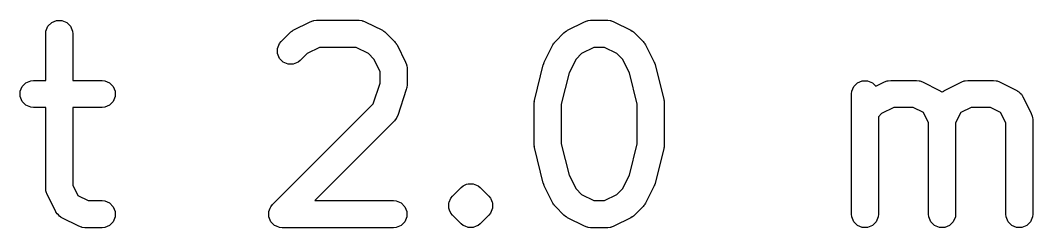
# Model space of a CAD drawing. Header units: millimetres. Extents: x 100 to 200, y -130 to -50.
# Drawn here: x 163.1 to 174.35, y -116.06 to -113.76 of the extents above; entities that cross this region are included whole.
import ezdxf

# ---------------------------------------------------------------- set-up
doc = ezdxf.new("R2010")
doc.units = ezdxf.units.MM
doc.layers.add('BLACK', color=250, linetype='CONTINUOUS')

msp = doc.modelspace()

# ---------------------------------------------------------------- linework, layer by layer
at = {"layer": 'BLACK', "linetype": 'CONTINUOUS'}
for p, q in [((163.383584, -113.880374), (163.405982, -113.826302)), ((163.405982, -113.826302), (163.447366, -113.784918)), ((163.447366, -113.784918), (163.501438, -113.76252)), ((163.501438, -113.76252), (163.559966, -113.76252)), ((163.559966, -113.76252), (163.614038, -113.784918)), ((163.614038, -113.784918), (163.655422, -113.826302)), ((163.655422, -113.826302), (163.67782, -113.880374)), ((166.130287, -113.870712), (166.320763, -113.775474)), ((166.320763, -113.775474), (166.348227, -113.764964)), ((166.348227, -113.764964), (166.353602, -113.764582)), ((166.353602, -113.764582), (166.358581, -113.76252)), ((166.358581, -113.76252), (166.387845, -113.759638)), ((166.387845, -113.759638), (166.864036, -113.759638)), ((166.864036, -113.759638), (166.8933, -113.76252)), ((166.8933, -113.76252), (166.898277, -113.764581)), ((166.898277, -113.764581), (166.903655, -113.764964)), ((166.903655, -113.764964), (166.931118, -113.775474)), ((166.931118, -113.775474), (167.121594, -113.870712)), ((169.177906, -113.870712), (169.368382, -113.775474)), ((169.368382, -113.775474), (169.395846, -113.764964)), ((169.395846, -113.764964), (169.401221, -113.764582)), ((169.401221, -113.764582), (169.4062, -113.76252)), ((169.4062, -113.76252), (169.435464, -113.759638)), ((169.435464, -113.759638), (169.625941, -113.759638)), ((169.625941, -113.759638), (169.655205, -113.76252)), ((169.655205, -113.76252), (169.660182, -113.764581)), ((169.660182, -113.764581), (169.66556, -113.764964)), ((169.66556, -113.764964), (169.693023, -113.775474)), ((169.693023, -113.775474), (169.883499, -113.870712)), ((163.380702, -113.909638), (163.383584, -113.880374)), ((163.380702, -114.426304), (163.380702, -113.909638)), ((163.67782, -113.880374), (163.680702, -113.909638)), ((163.680702, -113.909638), (163.680702, -114.426304)), ((165.996065, -113.994048), (166.091303, -113.89881)), ((166.091303, -113.89881), (166.102804, -113.88937)), ((166.102804, -113.88937), (166.105401, -113.886377)), ((166.105401, -113.886377), (166.109914, -113.883536)), ((166.109914, -113.883536), (166.114034, -113.880155)), ((166.114034, -113.880155), (166.117693, -113.878639)), ((166.117693, -113.878639), (166.130287, -113.870712)), ((167.121594, -113.870712), (167.134187, -113.878639)), ((167.134187, -113.878639), (167.137847, -113.880155)), ((167.137847, -113.880155), (167.141966, -113.883536)), ((167.141966, -113.883536), (167.14648, -113.886377)), ((167.14648, -113.886377), (167.149076, -113.889371)), ((167.149076, -113.889371), (167.160578, -113.89881)), ((167.160578, -113.89881), (167.255816, -113.994048)), ((169.043684, -113.994048), (169.138922, -113.89881)), ((169.138922, -113.89881), (169.150423, -113.88937)), ((169.150423, -113.88937), (169.15302, -113.886377)), ((169.15302, -113.886377), (169.157533, -113.883536)), ((169.157533, -113.883536), (169.161653, -113.880155)), ((169.161653, -113.880155), (169.165312, -113.878639)), ((169.165312, -113.878639), (169.177906, -113.870712)), ((169.883499, -113.870712), (169.896092, -113.878639)), ((169.896092, -113.878639), (169.899752, -113.880155)), ((169.899752, -113.880155), (169.903871, -113.883536)), ((169.903871, -113.883536), (169.908385, -113.886377)), ((169.908385, -113.886377), (169.910981, -113.889371)), ((169.910981, -113.889371), (169.922483, -113.89881)), ((169.922483, -113.89881), (170.017721, -113.994048)), ((165.955013, -114.070851), (165.97741, -114.016779)), ((165.97741, -114.016779), (165.996065, -113.994048)), ((166.423255, -114.059638), (166.286223, -114.128154)), ((166.828626, -114.059638), (166.423255, -114.059638)), ((166.965658, -114.128154), (166.828626, -114.059638)), ((167.255816, -113.994048), (167.265255, -114.005549)), ((167.265255, -114.005549), (167.268249, -114.008146)), ((167.268249, -114.008146), (167.271089, -114.012659)), ((167.271089, -114.012659), (167.274471, -114.016779)), ((167.274471, -114.016779), (167.275986, -114.020438)), ((167.275986, -114.020438), (167.283914, -114.033032)), ((167.283914, -114.033032), (167.379152, -114.223508)), ((168.920348, -114.223508), (169.015586, -114.033032)), ((169.015586, -114.033032), (169.023513, -114.020438)), ((169.023513, -114.020438), (169.025029, -114.016779)), ((169.025029, -114.016779), (169.02841, -114.012659)), ((169.02841, -114.012659), (169.031251, -114.008146)), ((169.031251, -114.008146), (169.034245, -114.005549)), ((169.034245, -114.005549), (169.043684, -113.994048)), ((169.470874, -114.059638), (169.333842, -114.128154)), ((169.590531, -114.059638), (169.470874, -114.059638)), ((169.727563, -114.128154), (169.590531, -114.059638)), ((170.017721, -113.994048), (170.02716, -114.005549)), ((170.02716, -114.005549), (170.030154, -114.008146)), ((170.030154, -114.008146), (170.032994, -114.012659)), ((170.032994, -114.012659), (170.036376, -114.016779)), ((170.036376, -114.016779), (170.037891, -114.020438)), ((170.037891, -114.020438), (170.045819, -114.033032)), ((170.045819, -114.033032), (170.141057, -114.223508)), ((165.955013, -114.129377), (165.955013, -114.070851)), ((165.97741, -114.183449), (165.955013, -114.129377)), ((166.286223, -114.128154), (166.208197, -114.20618)), ((167.026472, -114.188968), (166.965658, -114.128154)), ((169.333842, -114.128154), (169.273028, -114.188968)), ((169.788377, -114.188968), (169.727563, -114.128154)), ((166.018796, -114.224835), (165.97741, -114.183449)), ((166.072868, -114.247232), (166.018796, -114.224835)), ((166.131394, -114.247232), (166.072868, -114.247232)), ((166.185466, -114.224835), (166.131394, -114.247232)), ((166.208197, -114.20618), (166.185466, -114.224835)), ((167.094988, -114.326), (167.026472, -114.188968)), ((167.379152, -114.223508), (167.389662, -114.250972)), ((167.389662, -114.250972), (167.390043, -114.256347)), ((167.390043, -114.256347), (167.392106, -114.261326)), ((167.392106, -114.261326), (167.394988, -114.29059)), ((167.394988, -114.29059), (167.394988, -114.481066)), ((168.813753, -114.635162), (168.908991, -114.25421)), ((168.908991, -114.25421), (168.909761, -114.252054)), ((168.909761, -114.252054), (168.909838, -114.250971)), ((168.909838, -114.250971), (168.914505, -114.238774)), ((168.914505, -114.238774), (168.918884, -114.226519)), ((168.918884, -114.226519), (168.919528, -114.225648)), ((168.919528, -114.225648), (168.920348, -114.223508)), ((169.273028, -114.188968), (169.196039, -114.342945)), ((169.865366, -114.342946), (169.788377, -114.188968)), ((170.141057, -114.223508), (170.141875, -114.225646)), ((170.141875, -114.225646), (170.142521, -114.226518)), ((170.142521, -114.226518), (170.146905, -114.238791)), ((170.146905, -114.238791), (170.151567, -114.250972)), ((170.151567, -114.250972), (170.151643, -114.252054)), ((170.151643, -114.252054), (170.152414, -114.25421)), ((170.152414, -114.25421), (170.247652, -114.635161)), ((167.094988, -114.456726), (167.094988, -114.326)), ((169.196039, -114.342945), (169.109274, -114.690006)), ((169.952131, -114.690006), (169.865366, -114.342946)), ((163.09787, -114.54704), (163.120268, -114.492968)), ((163.120268, -114.492968), (163.161652, -114.451584)), ((163.161652, -114.451584), (163.215724, -114.429186)), ((163.215724, -114.429186), (163.244988, -114.426304)), ((163.244988, -114.426304), (163.380702, -114.426304)), ((163.680702, -114.426304), (164.006892, -114.426304)), ((164.006892, -114.426304), (164.036156, -114.429186)), ((164.036156, -114.429186), (164.090228, -114.451584)), ((164.090228, -114.451584), (164.131612, -114.492968)), ((164.131612, -114.492968), (164.15401, -114.54704)), ((167.018645, -114.685752), (167.094988, -114.456726)), ((167.390588, -114.513992), (167.38729, -114.5285)), ((167.392106, -114.51033), (167.390588, -114.513992)), ((167.392628, -114.505021), (167.392106, -114.51033)), ((167.39381, -114.499827), (167.392628, -114.505021)), ((167.394988, -114.481066), (167.393529, -114.495877)), ((167.393529, -114.495877), (167.39381, -114.499827)), ((172.335966, -114.54704), (172.358364, -114.492968)), ((172.358364, -114.492968), (172.399748, -114.451584)), ((172.399748, -114.451584), (172.45382, -114.429186)), ((172.45382, -114.429186), (172.512348, -114.429186)), ((172.512348, -114.429186), (172.56642, -114.451584)), ((172.56642, -114.451584), (172.605222, -114.490386)), ((172.605222, -114.490386), (172.701716, -114.44214)), ((172.701716, -114.44214), (172.72918, -114.43163)), ((172.72918, -114.43163), (172.734555, -114.431248)), ((172.734555, -114.431248), (172.739534, -114.429186)), ((172.739534, -114.429186), (172.768798, -114.426304)), ((172.768798, -114.426304), (173.054513, -114.426304)), ((173.054513, -114.426304), (173.083777, -114.429186)), ((173.083777, -114.429186), (173.088754, -114.431247)), ((173.088754, -114.431247), (173.094132, -114.43163)), ((173.094132, -114.43163), (173.121595, -114.44214)), ((173.121595, -114.44214), (173.312071, -114.537378)), ((173.368383, -114.537378), (173.558859, -114.44214)), ((173.558859, -114.44214), (173.586323, -114.43163)), ((173.586323, -114.43163), (173.591698, -114.431248)), ((173.591698, -114.431248), (173.596677, -114.429186)), ((173.596677, -114.429186), (173.625941, -114.426304)), ((173.625941, -114.426304), (173.911655, -114.426304)), ((173.911655, -114.426304), (173.940919, -114.429186)), ((173.940919, -114.429186), (173.945897, -114.431248)), ((173.945897, -114.431248), (173.951273, -114.43163)), ((173.951273, -114.43163), (173.978737, -114.44214)), ((173.978737, -114.44214), (174.169214, -114.537378)), ((163.09787, -114.605568), (163.09787, -114.54704)), ((163.120268, -114.65964), (163.09787, -114.605568)), ((164.15401, -114.605568), (164.131612, -114.65964)), ((164.15401, -114.54704), (164.15401, -114.605568)), ((167.38729, -114.5285), (167.292052, -114.814214)), ((172.333084, -114.576304), (172.335966, -114.54704)), ((172.333084, -115.909638), (172.333084, -114.576304)), ((173.312071, -114.537378), (173.316965, -114.540458)), ((173.316965, -114.540458), (173.319273, -114.541228)), ((173.319273, -114.541228), (173.322146, -114.54372)), ((173.322146, -114.54372), (173.336957, -114.553043)), ((173.336957, -114.553043), (173.340227, -114.556813)), ((173.340227, -114.556813), (173.343497, -114.553043)), ((173.343497, -114.553043), (173.358302, -114.543723)), ((173.358302, -114.543723), (173.361181, -114.541227)), ((173.361181, -114.541227), (173.363492, -114.540456)), ((173.363492, -114.540456), (173.368383, -114.537378)), ((174.169214, -114.537378), (174.174108, -114.540458)), ((174.174108, -114.540458), (174.176416, -114.541228)), ((174.176416, -114.541228), (174.179289, -114.54372)), ((174.179289, -114.54372), (174.1941, -114.553043)), ((174.1941, -114.553043), (174.206426, -114.567255)), ((174.206426, -114.567255), (174.220631, -114.579575)), ((174.220631, -114.579575), (174.229949, -114.594378)), ((174.229949, -114.594378), (174.232447, -114.597258)), ((174.232447, -114.597258), (174.233217, -114.599569)), ((174.233217, -114.599569), (174.236296, -114.60446)), ((174.236296, -114.60446), (174.331534, -114.794938)), ((163.161652, -114.701024), (163.120268, -114.65964)), ((163.215724, -114.723422), (163.161652, -114.701024)), ((163.244988, -114.726304), (163.215724, -114.723422)), ((163.380702, -114.726304), (163.244988, -114.726304)), ((163.380702, -115.623923), (163.380702, -114.726304)), ((164.006892, -114.726304), (163.680702, -114.726304)), ((163.680702, -114.726304), (163.680702, -115.588513)), ((164.036156, -114.723422), (164.006892, -114.726304)), ((164.090228, -114.701024), (164.036156, -114.723422)), ((164.131612, -114.65964), (164.090228, -114.701024)), ((165.900827, -115.803572), (167.018645, -114.685752)), ((168.809274, -114.671542), (168.809776, -114.666438)), ((168.809274, -115.147733), (168.809274, -114.671542)), ((168.809451, -114.664251), (168.81107, -114.6533)), ((168.809776, -114.666438), (168.809451, -114.664251)), ((168.81107, -114.6533), (168.812156, -114.642278)), ((168.812156, -114.642278), (168.813003, -114.640233)), ((168.813003, -114.640233), (168.813753, -114.635162)), ((169.109274, -114.690006), (169.109274, -115.129268)), ((169.952131, -115.129269), (169.952131, -114.690006)), ((170.247652, -114.635161), (170.248402, -114.640233)), ((170.248402, -114.640233), (170.249249, -114.642278)), ((170.249249, -114.642278), (170.250334, -114.653299)), ((170.250334, -114.653299), (170.251954, -114.664251)), ((170.251954, -114.664251), (170.251628, -114.666438)), ((170.251628, -114.666438), (170.252131, -114.671542)), ((170.252131, -114.671542), (170.252131, -115.147733)), ((172.804208, -114.726304), (172.667176, -114.79482)), ((173.019103, -114.726304), (172.804208, -114.726304)), ((173.133185, -114.783345), (173.019103, -114.726304)), ((173.661351, -114.726304), (173.547267, -114.783345)), ((173.876245, -114.726304), (173.661351, -114.726304)), ((173.990328, -114.783344), (173.876245, -114.726304)), ((167.274471, -114.850115), (167.255816, -114.872846)), ((167.276533, -114.845135), (167.274471, -114.850115)), ((167.280064, -114.841065), (167.276533, -114.845135)), ((167.292052, -114.814214), (167.280064, -114.841065)), ((172.667176, -114.79482), (172.633084, -114.828912)), ((172.633084, -114.828912), (172.633084, -115.909638)), ((173.190227, -114.897428), (173.133185, -114.783345)), ((173.547267, -114.783345), (173.490227, -114.897428)), ((174.04737, -114.897428), (173.990328, -114.783344)), ((174.331534, -114.794938), (174.342044, -114.822401)), ((174.342044, -114.822401), (174.342425, -114.827776)), ((174.342425, -114.827776), (174.344488, -114.832755)), ((174.344488, -114.832755), (174.34737, -114.862019)), ((167.255816, -114.872846), (166.369025, -115.759638)), ((173.190227, -115.909638), (173.190227, -114.897428)), ((173.490227, -114.897428), (173.490227, -115.909638)), ((174.04737, -115.909638), (174.04737, -114.897428)), ((174.34737, -114.862019), (174.34737, -115.909638)), ((168.809776, -115.152836), (168.809274, -115.147733)), ((168.809451, -115.155024), (168.809776, -115.152836)), ((168.81107, -115.165974), (168.809451, -115.155024)), ((168.812156, -115.176997), (168.81107, -115.165974)), ((168.813003, -115.179041), (168.812156, -115.176997)), ((168.813753, -115.184113), (168.813003, -115.179041)), ((168.908991, -115.565065), (168.813753, -115.184113)), ((169.109274, -115.129268), (169.196039, -115.476329)), ((169.865366, -115.476329), (169.952131, -115.129269)), ((170.247652, -115.184114), (170.152414, -115.565065)), ((170.248402, -115.179041), (170.247652, -115.184114)), ((170.249249, -115.176997), (170.248402, -115.179041)), ((170.250334, -115.165975), (170.249249, -115.176997)), ((170.251954, -115.155024), (170.250334, -115.165975)), ((170.252131, -115.147733), (170.251628, -115.152836)), ((170.251628, -115.152836), (170.251954, -115.155024)), ((169.196039, -115.476329), (169.273028, -115.630307)), ((169.788376, -115.630307), (169.865366, -115.476329)), ((163.383584, -115.653187), (163.380702, -115.623923)), ((163.680702, -115.588513), (163.737742, -115.702596)), ((167.900826, -115.708335), (167.996065, -115.613095)), ((167.996065, -115.613095), (168.018795, -115.59444)), ((168.018795, -115.59444), (168.05703, -115.578603)), ((168.05703, -115.578603), (168.072867, -115.572043)), ((168.072867, -115.572043), (168.131395, -115.572043)), ((168.131395, -115.572043), (168.148873, -115.579283)), ((168.148873, -115.579283), (168.185466, -115.594439)), ((168.185466, -115.594439), (168.185472, -115.594445)), ((168.185472, -115.594445), (168.208198, -115.613096)), ((168.208198, -115.613096), (168.303436, -115.708335)), ((168.909761, -115.56722), (168.908991, -115.565065)), ((168.909838, -115.568304), (168.909761, -115.56722)), ((168.914505, -115.5805), (168.909838, -115.568304)), ((168.918884, -115.592756), (168.914505, -115.5805)), ((168.919528, -115.593626), (168.918884, -115.592756)), ((168.920348, -115.595767), (168.919528, -115.593626)), ((169.015586, -115.786243), (168.920348, -115.595767)), ((169.273028, -115.630307), (169.333842, -115.691122)), ((169.727562, -115.691122), (169.788376, -115.630307)), ((170.141057, -115.595767), (170.045819, -115.786243)), ((170.141875, -115.593628), (170.141057, -115.595767)), ((170.142521, -115.592757), (170.141875, -115.593628)), ((170.146905, -115.580483), (170.142521, -115.592757)), ((170.151567, -115.568303), (170.146905, -115.580483)), ((170.151643, -115.56722), (170.151567, -115.568303)), ((170.152414, -115.565065), (170.151643, -115.56722)), ((163.385646, -115.658165), (163.383584, -115.653187)), ((163.386028, -115.663541), (163.385646, -115.658165)), ((163.396538, -115.691005), (163.386028, -115.663541)), ((163.491776, -115.881482), (163.396538, -115.691005)), ((163.737742, -115.702596), (163.851826, -115.759638)), ((167.863778, -115.775474), (167.882172, -115.731065)), ((167.882172, -115.731065), (167.900826, -115.708335)), ((168.303436, -115.708335), (168.322091, -115.731066)), ((168.322091, -115.731066), (168.324931, -115.737923)), ((168.324931, -115.737923), (168.340484, -115.775474)), ((169.333842, -115.691122), (169.470874, -115.759638)), ((169.590531, -115.759638), (169.727562, -115.691122)), ((163.851826, -115.759638), (164.006892, -115.759638)), ((164.006892, -115.759638), (164.036156, -115.76252)), ((164.036156, -115.76252), (164.090228, -115.784918)), ((164.090228, -115.784918), (164.131612, -115.826302)), ((164.131612, -115.826302), (164.15401, -115.880374)), ((165.859775, -115.880374), (165.874981, -115.843664)), ((165.874981, -115.843664), (165.882172, -115.826303)), ((165.882172, -115.826303), (165.900827, -115.803572)), ((166.369025, -115.759638), (167.244988, -115.759638)), ((167.244988, -115.759638), (167.274252, -115.76252)), ((167.274252, -115.76252), (167.328324, -115.784918)), ((167.328324, -115.784918), (167.369708, -115.826302)), ((167.369708, -115.826302), (167.392106, -115.880374)), ((167.859775, -115.785138), (167.863778, -115.775474)), ((167.859775, -115.843664), (167.859775, -115.785138)), ((167.86813, -115.863835), (167.859775, -115.843664)), ((167.882172, -115.897735), (167.86813, -115.863835)), ((168.344487, -115.843664), (168.32209, -115.897736)), ((168.340484, -115.775474), (168.344487, -115.785138)), ((168.344487, -115.785138), (168.344487, -115.843664)), ((169.023513, -115.798836), (169.015586, -115.786243)), ((169.025029, -115.802496), (169.023513, -115.798836)), ((169.02841, -115.806616), (169.025029, -115.802496)), ((169.031251, -115.811129), (169.02841, -115.806616)), ((169.034244, -115.813725), (169.031251, -115.811129)), ((169.043683, -115.825226), (169.034244, -115.813725)), ((169.138922, -115.920466), (169.043683, -115.825226)), ((169.470874, -115.759638), (169.590531, -115.759638)), ((170.017722, -115.825226), (169.922484, -115.920465)), ((170.02716, -115.813724), (170.017722, -115.825226)), ((170.030154, -115.811129), (170.02716, -115.813724)), ((170.032994, -115.806616), (170.030154, -115.811129)), ((170.036377, -115.802495), (170.032994, -115.806616)), ((170.037893, -115.798833), (170.036377, -115.802495)), ((170.045819, -115.786243), (170.037893, -115.798833)), ((163.494856, -115.886376), (163.491776, -115.881482)), ((163.495626, -115.888684), (163.494856, -115.886376)), ((163.498118, -115.891558), (163.495626, -115.888684)), ((163.507441, -115.906368), (163.498118, -115.891558)), ((163.52165, -115.918691), (163.507441, -115.906368)), ((163.533972, -115.932899), (163.52165, -115.918691)), ((163.548777, -115.942218), (163.533972, -115.932899)), ((163.551656, -115.944715), (163.548777, -115.942218)), ((163.553967, -115.945485), (163.551656, -115.944715)), ((163.558858, -115.948564), (163.553967, -115.945485)), ((163.749334, -116.043802), (163.558858, -115.948564)), ((164.15401, -115.938902), (164.131612, -115.992974)), ((164.15401, -115.880374), (164.15401, -115.938902)), ((165.859775, -115.938902), (165.859775, -115.880374)), ((165.866949, -115.956221), (165.859775, -115.938902)), ((165.882172, -115.992973), (165.866949, -115.956221)), ((167.392106, -115.938902), (167.369708, -115.992974)), ((167.392106, -115.880374), (167.392106, -115.938902)), ((167.900827, -115.920466), (167.882172, -115.897735)), ((167.996065, -116.015704), (167.900827, -115.920466)), ((168.303435, -115.920466), (168.208197, -116.015704)), ((168.322085, -115.89774), (168.303435, -115.920466)), ((168.32209, -115.897736), (168.322085, -115.89774)), ((169.150424, -115.929906), (169.138922, -115.920466)), ((169.15302, -115.932899), (169.150424, -115.929906)), ((169.157529, -115.935737), (169.15302, -115.932899)), ((169.161652, -115.939121), (169.157529, -115.935737)), ((169.165314, -115.940637), (169.161652, -115.939121)), ((169.177906, -115.948564), (169.165314, -115.940637)), ((169.368382, -116.043802), (169.177906, -115.948564)), ((169.883499, -115.948564), (169.693023, -116.043802)), ((169.896094, -115.940635), (169.883499, -115.948564)), ((169.899753, -115.93912), (169.896094, -115.940635)), ((169.90387, -115.93574), (169.899753, -115.93912)), ((169.908385, -115.932899), (169.90387, -115.93574)), ((169.910982, -115.929904), (169.908385, -115.932899)), ((169.922484, -115.920465), (169.910982, -115.929904)), ((172.335966, -115.938902), (172.333084, -115.909638)), ((172.358364, -115.992974), (172.335966, -115.938902)), ((172.630202, -115.938902), (172.607804, -115.992974)), ((172.633084, -115.909638), (172.630202, -115.938902)), ((173.193109, -115.938902), (173.190227, -115.909638)), ((173.215507, -115.992974), (173.193109, -115.938902)), ((173.487345, -115.938902), (173.464947, -115.992974)), ((173.490227, -115.909638), (173.487345, -115.938902)), ((174.050252, -115.938902), (174.04737, -115.909638)), ((174.07265, -115.992974), (174.050252, -115.938902)), ((174.344488, -115.938902), (174.32209, -115.992974)), ((174.34737, -115.909638), (174.344488, -115.938902)), ((163.776798, -116.054312), (163.749334, -116.043802)), ((163.782173, -116.054693), (163.776798, -116.054312)), ((163.787152, -116.056756), (163.782173, -116.054693)), ((163.816416, -116.059638), (163.787152, -116.056756)), ((164.006892, -116.059638), (163.816416, -116.059638)), ((164.036156, -116.056756), (164.006892, -116.059638)), ((164.090228, -116.034358), (164.036156, -116.056756)), ((164.131612, -115.992974), (164.090228, -116.034358)), ((165.923558, -116.034359), (165.882172, -115.992973)), ((165.946356, -116.043802), (165.923558, -116.034359)), ((165.977629, -116.056756), (165.946356, -116.043802)), ((166.006893, -116.059638), (165.977629, -116.056756)), ((167.244988, -116.059638), (166.006893, -116.059638)), ((167.274252, -116.056756), (167.244988, -116.059638)), ((167.328324, -116.034358), (167.274252, -116.056756)), ((167.369708, -115.992974), (167.328324, -116.034358)), ((168.018796, -116.034359), (167.996065, -116.015704)), ((168.041594, -116.043802), (168.018796, -116.034359)), ((168.072867, -116.056756), (168.041594, -116.043802)), ((168.072868, -116.056756), (168.072867, -116.056756)), ((168.131394, -116.056756), (168.072868, -116.056756)), ((168.131395, -116.056756), (168.131394, -116.056756)), ((168.162668, -116.043802), (168.131395, -116.056756)), ((168.185466, -116.034359), (168.162668, -116.043802)), ((168.185467, -116.034358), (168.185466, -116.034359)), ((168.208197, -116.015704), (168.185467, -116.034358)), ((169.395846, -116.054312), (169.368382, -116.043802)), ((169.401221, -116.054693), (169.395846, -116.054312)), ((169.4062, -116.056756), (169.401221, -116.054693)), ((169.435464, -116.059638), (169.4062, -116.056756)), ((169.625941, -116.059638), (169.435464, -116.059638)), ((169.655205, -116.056756), (169.625941, -116.059638)), ((169.660182, -116.054694), (169.655205, -116.056756)), ((169.66556, -116.054312), (169.660182, -116.054694)), ((169.693023, -116.043802), (169.66556, -116.054312)), ((172.399748, -116.034358), (172.358364, -115.992974)), ((172.45382, -116.056756), (172.399748, -116.034358)), ((172.512348, -116.056756), (172.45382, -116.056756)), ((172.56642, -116.034358), (172.512348, -116.056756)), ((172.607804, -115.992974), (172.56642, -116.034358)), ((173.256891, -116.034358), (173.215507, -115.992974)), ((173.310963, -116.056756), (173.256891, -116.034358)), ((173.369491, -116.056756), (173.310963, -116.056756)), ((173.423563, -116.034358), (173.369491, -116.056756)), ((173.464947, -115.992974), (173.423563, -116.034358)), ((174.114034, -116.034358), (174.07265, -115.992974)), ((174.168106, -116.056756), (174.114034, -116.034358)), ((174.226634, -116.056756), (174.168106, -116.056756)), ((174.280706, -116.034358), (174.226634, -116.056756)), ((174.32209, -115.992974), (174.280706, -116.034358))]:
    msp.add_line(p, q, dxfattribs=at)

doc.saveas('drawing.dxf')
